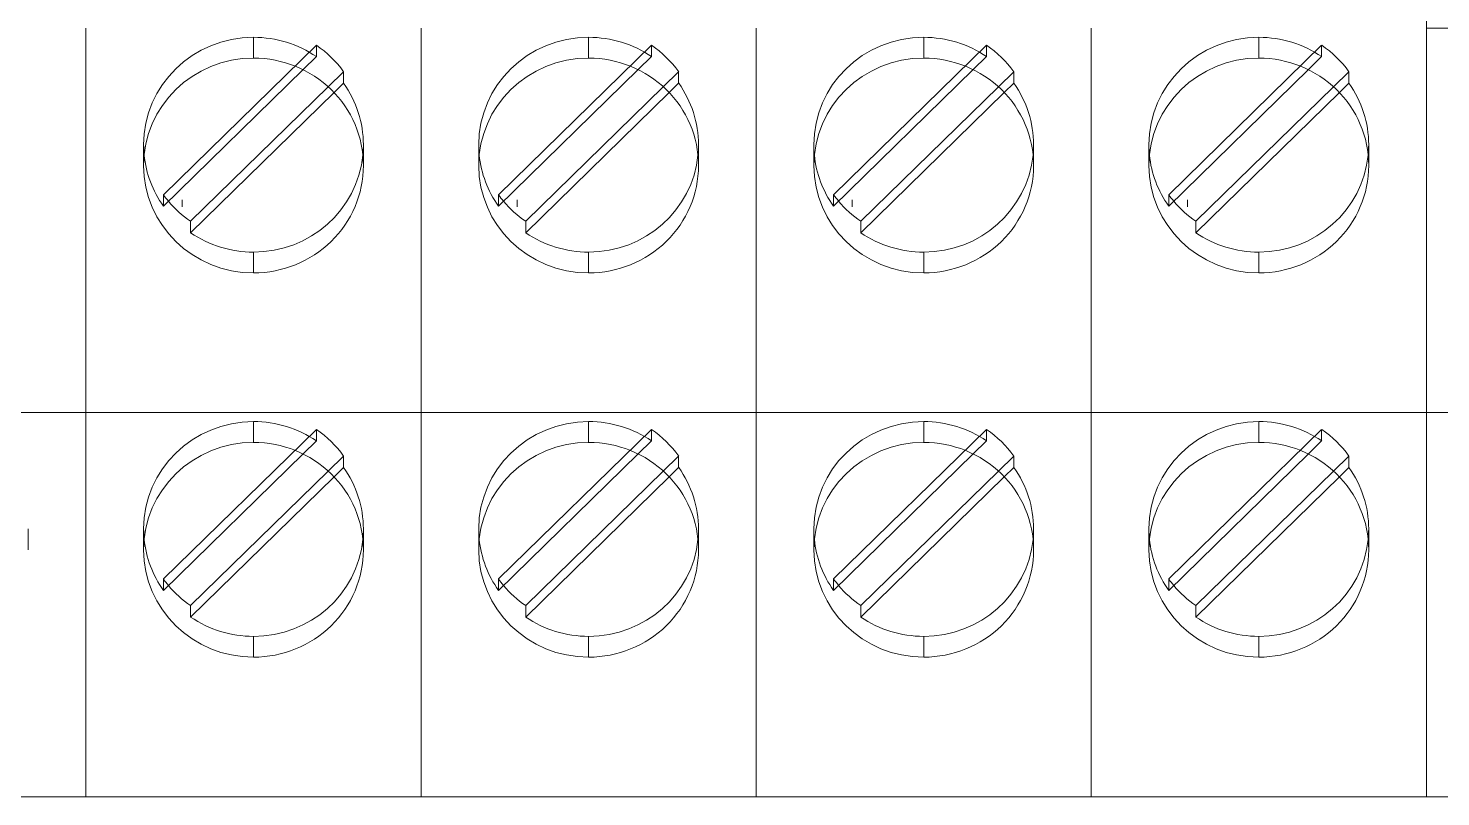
# Model space of a CAD drawing. Header units: millimetres. Extents: x 1359 to 3577, y 1336 to 3557.
# Drawn here: x 1996.11 to 2021.83, y 2516.67 to 2530.67 of the extents above; entities that cross this region are included whole.
import ezdxf

# ---------------------------------------------------------------- set-up
doc = ezdxf.new("R2010")
doc.units = ezdxf.units.MM
doc.layers.add('000-PI-Oprema', color=30, linetype='Continuous', lineweight=5)

msp = doc.modelspace()

# ---------------------------------------------------------------- linework, layer by layer
at = {"layer": '000-PI-Oprema', "color": 0, "linetype": 'ByBlock', "lineweight": 0}
for p, q in [((2021.565, 2530.672), (2021.565, 2535.672)), ((2021.565, 2530.672), (2021.565, 2535.672)), ((1997.165, 2530.127), (1997.165, 2530.672)), ((1997.165, 2530.127), (1997.165, 2530.672)), ((1997.165, 2530.127), (1997.165, 2530.672)), ((1997.165, 2530.127), (1997.165, 2530.672)), ((2003.265, 2530.127), (2003.265, 2530.672)), ((2003.265, 2530.127), (2003.265, 2530.672)), ((2003.265, 2530.127), (2003.265, 2530.672)), ((2003.265, 2530.127), (2003.265, 2530.672)), ((2009.365, 2530.127), (2009.365, 2530.672)), ((2009.365, 2530.127), (2009.365, 2530.672)), ((2009.365, 2530.127), (2009.365, 2530.672)), ((2009.365, 2530.127), (2009.365, 2530.672)), ((2015.465, 2530.127), (2015.465, 2530.672)), ((2015.465, 2530.127), (2015.465, 2530.672)), ((2015.465, 2530.127), (2015.465, 2530.672)), ((2015.465, 2530.127), (2015.465, 2530.672)), ((2021.565, 2530.127), (2021.565, 2530.672)), ((2021.565, 2530.127), (2021.565, 2530.672)), ((2021.565, 2530.127), (2021.565, 2530.672)), ((2021.565, 2530.672), (2021.565, 2530.672)), ((2027.665, 2530.672), (2021.565, 2530.672)), ((2021.565, 2530.127), (2021.565, 2530.672)), ((2021.565, 2530.672), (2021.565, 2530.672)), ((2000.215, 2530.507), (2000.215, 2530.127)), ((2006.315, 2530.507), (2006.315, 2530.127)), ((2012.415, 2530.507), (2012.415, 2530.127)), ((2018.515, 2530.507), (2018.515, 2530.127)), ((1997.165, 2523.672), (1997.165, 2530.127)), ((1997.165, 2523.672), (1997.165, 2530.127)), ((1997.165, 2523.672), (1997.165, 2530.127)), ((1997.165, 2523.672), (1997.165, 2530.127)), ((1998.575, 2527.639), (2001.359, 2530.362)), ((2001.117, 2529.917), (2001.359, 2530.155)), ((2001.359, 2530.362), (2001.359, 2530.155)), ((2003.265, 2523.672), (2003.265, 2530.127)), ((2003.265, 2523.672), (2003.265, 2530.127)), ((2003.265, 2523.672), (2003.265, 2530.127)), ((2003.265, 2523.672), (2003.265, 2530.127)), ((2004.675, 2527.639), (2007.459, 2530.362)), ((2007.217, 2529.917), (2007.459, 2530.155)), ((2007.459, 2530.362), (2007.459, 2530.155)), ((2009.365, 2523.672), (2009.365, 2530.127)), ((2009.365, 2523.672), (2009.365, 2530.127)), ((2009.365, 2523.672), (2009.365, 2530.127)), ((2009.365, 2523.672), (2009.365, 2530.127)), ((2010.775, 2527.639), (2013.559, 2530.362)), ((2013.317, 2529.917), (2013.559, 2530.155)), ((2013.559, 2530.362), (2013.559, 2530.155)), ((2015.465, 2523.672), (2015.465, 2530.127)), ((2015.465, 2523.672), (2015.465, 2530.127)), ((2015.465, 2523.672), (2015.465, 2530.127)), ((2015.465, 2523.672), (2015.465, 2530.127)), ((2016.875, 2527.639), (2019.659, 2530.362)), ((2019.417, 2529.917), (2019.659, 2530.155)), ((2019.659, 2530.362), (2019.659, 2530.155)), ((2021.565, 2523.672), (2021.565, 2530.127)), ((2021.565, 2523.672), (2021.565, 2530.127)), ((2021.565, 2523.672), (2021.565, 2530.127)), ((2021.565, 2523.672), (2021.565, 2530.127)), ((1998.575, 2527.431), (2001.117, 2529.917)), ((2001.854, 2529.878), (2001.575, 2529.605)), ((2001.854, 2529.878), (2001.854, 2529.67)), ((2004.675, 2527.431), (2007.217, 2529.917)), ((2007.954, 2529.878), (2007.675, 2529.605)), ((2007.954, 2529.878), (2007.954, 2529.67)), ((2010.775, 2527.431), (2013.317, 2529.917)), ((2014.054, 2529.878), (2013.775, 2529.605)), ((2014.054, 2529.878), (2014.054, 2529.67)), ((2016.875, 2527.431), (2019.417, 2529.917)), ((2020.154, 2529.878), (2019.875, 2529.605)), ((2020.154, 2529.878), (2020.154, 2529.67)), ((2001.575, 2529.605), (1999.07, 2527.154)), ((2001.854, 2529.67), (2001.681, 2529.501)), ((2007.675, 2529.605), (2005.17, 2527.154)), ((2007.954, 2529.67), (2007.781, 2529.501)), ((2013.775, 2529.605), (2011.27, 2527.154)), ((2014.054, 2529.67), (2013.881, 2529.501)), ((2019.875, 2529.605), (2017.37, 2527.154)), ((2020.154, 2529.67), (2019.981, 2529.501)), ((2001.681, 2529.501), (1999.07, 2526.946)), ((2007.781, 2529.501), (2005.17, 2526.946)), ((2013.881, 2529.501), (2011.27, 2526.946)), ((2019.981, 2529.501), (2017.37, 2526.946)), ((1998.215, 2528.171), (1998.215, 2528.55)), ((2002.215, 2528.171), (2002.215, 2528.55)), ((2004.315, 2528.171), (2004.315, 2528.55)), ((2008.315, 2528.171), (2008.315, 2528.55)), ((2010.415, 2528.171), (2010.415, 2528.55)), ((2014.415, 2528.171), (2014.415, 2528.55)), ((2016.515, 2528.171), (2016.515, 2528.55)), ((2020.515, 2528.171), (2020.515, 2528.55)), ((1998.575, 2527.639), (1998.575, 2527.431)), ((1998.915, 2527.418), (1998.915, 2527.545)), ((2004.675, 2527.639), (2004.675, 2527.431)), ((2005.015, 2527.418), (2005.015, 2527.545)), ((2010.775, 2527.639), (2010.775, 2527.431)), ((2011.115, 2527.418), (2011.115, 2527.545)), ((2016.875, 2527.639), (2016.875, 2527.431)), ((2017.215, 2527.418), (2017.215, 2527.545)), ((1999.07, 2527.154), (1999.07, 2526.946)), ((2005.17, 2527.154), (2005.17, 2526.946)), ((2011.27, 2527.154), (2011.27, 2526.946)), ((2017.37, 2527.154), (2017.37, 2526.946)), ((2000.215, 2526.594), (2000.215, 2526.215)), ((2006.315, 2526.594), (2006.315, 2526.215)), ((2012.415, 2526.594), (2012.415, 2526.215)), ((2018.515, 2526.594), (2018.515, 2526.215)), ((1997.165, 2523.672), (1997.165, 2525.687)), ((1997.165, 2523.672), (1997.165, 2525.687)), ((2003.265, 2523.672), (2003.265, 2525.687)), ((2003.265, 2523.672), (2003.265, 2525.687)), ((2009.365, 2523.672), (2009.365, 2525.687)), ((2009.365, 2523.672), (2009.365, 2525.687)), ((2015.465, 2523.672), (2015.465, 2525.687)), ((2015.465, 2523.672), (2015.465, 2525.687)), ((2021.565, 2523.672), (2021.565, 2525.687)), ((2021.565, 2523.672), (2021.565, 2525.687)), ((1997.165, 2523.672), (1991.065, 2523.672)), ((1997.165, 2523.672), (1997.165, 2523.672)), ((1997.165, 2523.127), (1997.165, 2523.672)), ((1997.165, 2523.672), (1997.165, 2523.672)), ((1997.165, 2523.127), (1997.165, 2523.672)), ((1997.165, 2523.127), (1997.165, 2523.672)), ((1997.165, 2523.672), (1997.165, 2523.672)), ((2003.265, 2523.672), (1997.165, 2523.672)), ((1997.165, 2523.127), (1997.165, 2523.672)), ((1997.165, 2523.672), (1997.165, 2523.672)), ((2000.215, 2523.127), (2000.215, 2523.507)), ((2003.265, 2523.672), (2003.265, 2523.672)), ((2003.265, 2523.127), (2003.265, 2523.672)), ((2003.265, 2523.672), (2003.265, 2523.672)), ((2003.265, 2523.127), (2003.265, 2523.672)), ((2003.265, 2523.127), (2003.265, 2523.672)), ((2003.265, 2523.672), (2003.265, 2523.672)), ((2009.365, 2523.672), (2003.265, 2523.672)), ((2003.265, 2523.127), (2003.265, 2523.672)), ((2003.265, 2523.672), (2003.265, 2523.672)), ((2006.315, 2523.127), (2006.315, 2523.507)), ((2009.365, 2523.672), (2009.365, 2523.672)), ((2009.365, 2523.127), (2009.365, 2523.672)), ((2009.365, 2523.672), (2009.365, 2523.672)), ((2009.365, 2523.127), (2009.365, 2523.672)), ((2009.365, 2523.127), (2009.365, 2523.672)), ((2009.365, 2523.672), (2009.365, 2523.672)), ((2015.465, 2523.672), (2009.365, 2523.672)), ((2009.365, 2523.127), (2009.365, 2523.672)), ((2009.365, 2523.672), (2009.365, 2523.672)), ((2012.415, 2523.127), (2012.415, 2523.507)), ((2015.465, 2523.672), (2015.465, 2523.672)), ((2015.465, 2523.127), (2015.465, 2523.672)), ((2015.465, 2523.672), (2015.465, 2523.672)), ((2015.465, 2523.127), (2015.465, 2523.672)), ((2015.465, 2523.127), (2015.465, 2523.672)), ((2015.465, 2523.672), (2015.465, 2523.672)), ((2021.565, 2523.672), (2015.465, 2523.672)), ((2015.465, 2523.127), (2015.465, 2523.672)), ((2015.465, 2523.672), (2015.465, 2523.672)), ((2018.515, 2523.127), (2018.515, 2523.507)), ((2021.565, 2523.672), (2021.565, 2523.672)), ((2021.565, 2523.127), (2021.565, 2523.672)), ((2021.565, 2523.672), (2021.565, 2523.672)), ((2021.565, 2523.127), (2021.565, 2523.672)), ((2021.565, 2523.127), (2021.565, 2523.672)), ((2021.565, 2523.672), (2021.565, 2523.672)), ((2027.665, 2523.672), (2021.565, 2523.672)), ((2021.565, 2523.127), (2021.565, 2523.672)), ((2021.565, 2523.672), (2021.565, 2523.672)), ((1998.575, 2520.639), (2001.359, 2523.362)), ((2001.359, 2523.155), (2001.359, 2523.362)), ((2004.675, 2520.639), (2007.459, 2523.362)), ((2007.459, 2523.155), (2007.459, 2523.362)), ((2010.775, 2520.639), (2013.559, 2523.362)), ((2013.559, 2523.155), (2013.559, 2523.362)), ((2016.875, 2520.639), (2019.659, 2523.362)), ((2019.659, 2523.155), (2019.659, 2523.362)), ((1997.165, 2516.672), (1997.165, 2523.127)), ((1997.165, 2516.672), (1997.165, 2523.127)), ((1997.165, 2516.672), (1997.165, 2523.127)), ((1997.165, 2516.672), (1997.165, 2523.127)), ((2001.117, 2522.917), (1998.575, 2520.431)), ((2001.359, 2523.155), (2001.117, 2522.917)), ((2003.265, 2516.672), (2003.265, 2523.127)), ((2003.265, 2516.672), (2003.265, 2523.127)), ((2003.265, 2516.672), (2003.265, 2523.127)), ((2003.265, 2516.672), (2003.265, 2523.127)), ((2007.217, 2522.917), (2004.675, 2520.431)), ((2007.459, 2523.155), (2007.217, 2522.917)), ((2009.365, 2516.672), (2009.365, 2523.127)), ((2009.365, 2516.672), (2009.365, 2523.127)), ((2009.365, 2516.672), (2009.365, 2523.127)), ((2009.365, 2516.672), (2009.365, 2523.127)), ((2013.317, 2522.917), (2010.775, 2520.431)), ((2013.559, 2523.155), (2013.317, 2522.917)), ((2015.465, 2516.672), (2015.465, 2523.127)), ((2015.465, 2516.672), (2015.465, 2523.127)), ((2015.465, 2516.672), (2015.465, 2523.127)), ((2015.465, 2516.672), (2015.465, 2523.127)), ((2019.417, 2522.917), (2016.875, 2520.431)), ((2019.659, 2523.155), (2019.417, 2522.917)), ((2021.565, 2516.672), (2021.565, 2523.127)), ((2021.565, 2516.672), (2021.565, 2523.127)), ((2021.565, 2516.672), (2021.565, 2523.127)), ((2021.565, 2516.672), (2021.565, 2523.127)), ((2001.854, 2522.878), (2001.575, 2522.605)), ((2001.681, 2522.501), (2001.854, 2522.67)), ((2001.854, 2522.67), (2001.854, 2522.878)), ((2007.954, 2522.878), (2007.675, 2522.605)), ((2007.781, 2522.501), (2007.954, 2522.67)), ((2007.954, 2522.67), (2007.954, 2522.878)), ((2014.054, 2522.878), (2013.775, 2522.605)), ((2013.881, 2522.501), (2014.054, 2522.67)), ((2014.054, 2522.67), (2014.054, 2522.878)), ((2020.154, 2522.878), (2019.875, 2522.605)), ((2019.981, 2522.501), (2020.154, 2522.67)), ((2020.154, 2522.67), (2020.154, 2522.878)), ((2001.575, 2522.605), (1999.07, 2520.154)), ((1999.07, 2519.946), (2001.681, 2522.501)), ((2007.675, 2522.605), (2005.17, 2520.154)), ((2005.17, 2519.946), (2007.781, 2522.501)), ((2013.775, 2522.605), (2011.27, 2520.154)), ((2011.27, 2519.946), (2013.881, 2522.501)), ((2019.875, 2522.605), (2017.37, 2520.154)), ((2017.37, 2519.946), (2019.981, 2522.501)), ((1996.115, 2521.55), (1996.115, 2521.171)), ((1998.215, 2521.55), (1998.215, 2521.171)), ((2002.215, 2521.55), (2002.215, 2521.171)), ((2004.315, 2521.55), (2004.315, 2521.171)), ((2008.315, 2521.55), (2008.315, 2521.171)), ((2010.415, 2521.55), (2010.415, 2521.171)), ((2014.415, 2521.55), (2014.415, 2521.171)), ((2016.515, 2521.55), (2016.515, 2521.171)), ((2020.515, 2521.55), (2020.515, 2521.171)), ((1998.575, 2520.431), (1998.575, 2520.639)), ((2004.675, 2520.431), (2004.675, 2520.639)), ((2010.775, 2520.431), (2010.775, 2520.639)), ((2016.875, 2520.431), (2016.875, 2520.639)), ((1999.07, 2519.946), (1999.07, 2520.154)), ((2005.17, 2519.946), (2005.17, 2520.154)), ((2011.27, 2519.946), (2011.27, 2520.154)), ((2017.37, 2519.946), (2017.37, 2520.154)), ((2000.215, 2519.215), (2000.215, 2519.594)), ((2006.315, 2519.215), (2006.315, 2519.594)), ((2012.415, 2519.215), (2012.415, 2519.594)), ((2018.515, 2519.215), (2018.515, 2519.594)), ((1997.165, 2516.672), (1991.065, 2516.672)), ((1997.165, 2516.672), (1991.065, 2516.672)), ((1997.165, 2516.672), (1997.165, 2516.672)), ((1997.165, 2516.672), (1997.165, 2516.672)), ((1997.165, 2516.672), (1997.165, 2516.672)), ((1997.165, 2516.672), (1997.165, 2516.672)), ((1997.165, 2516.672), (1997.165, 2516.672)), ((1997.165, 2516.672), (1997.165, 2516.672)), ((2003.265, 2516.672), (1997.165, 2516.672)), ((1997.165, 2516.672), (1997.165, 2516.672)), ((1997.165, 2516.672), (1997.165, 2516.672)), ((2003.265, 2516.672), (1997.165, 2516.672)), ((2003.265, 2516.672), (2003.265, 2516.672)), ((2003.265, 2516.672), (2003.265, 2516.672)), ((2003.265, 2516.672), (2003.265, 2516.672)), ((2003.265, 2516.672), (2003.265, 2516.672)), ((2003.265, 2516.672), (2003.265, 2516.672)), ((2003.265, 2516.672), (2003.265, 2516.672)), ((2009.365, 2516.672), (2003.265, 2516.672)), ((2003.265, 2516.672), (2003.265, 2516.672)), ((2003.265, 2516.672), (2003.265, 2516.672)), ((2009.365, 2516.672), (2003.265, 2516.672)), ((2009.365, 2516.672), (2009.365, 2516.672)), ((2009.365, 2516.672), (2009.365, 2516.672)), ((2009.365, 2516.672), (2009.365, 2516.672)), ((2009.365, 2516.672), (2009.365, 2516.672)), ((2009.365, 2516.672), (2009.365, 2516.672)), ((2009.365, 2516.672), (2009.365, 2516.672)), ((2015.465, 2516.672), (2009.365, 2516.672)), ((2009.365, 2516.672), (2009.365, 2516.672)), ((2009.365, 2516.672), (2009.365, 2516.672)), ((2015.465, 2516.672), (2009.365, 2516.672)), ((2015.465, 2516.672), (2015.465, 2516.672)), ((2015.465, 2516.672), (2015.465, 2516.672)), ((2015.465, 2516.672), (2015.465, 2516.672)), ((2015.465, 2516.672), (2015.465, 2516.672)), ((2015.465, 2516.672), (2015.465, 2516.672)), ((2015.465, 2516.672), (2015.465, 2516.672)), ((2021.565, 2516.672), (2015.465, 2516.672)), ((2015.465, 2516.672), (2015.465, 2516.672)), ((2015.465, 2516.672), (2015.465, 2516.672)), ((2021.565, 2516.672), (2015.465, 2516.672)), ((2021.565, 2516.672), (2021.565, 2516.672)), ((2021.565, 2516.672), (2021.565, 2516.672)), ((2021.565, 2516.672), (2021.565, 2516.672)), ((2021.565, 2516.672), (2021.565, 2516.672)), ((2021.565, 2516.672), (2021.565, 2516.672)), ((2021.565, 2516.672), (2021.565, 2516.672)), ((2027.665, 2516.672), (2021.565, 2516.672)), ((2021.565, 2516.672), (2021.565, 2516.672)), ((2021.565, 2516.672), (2021.565, 2516.672)), ((2027.665, 2516.672), (2021.565, 2516.672))]:
    msp.add_line(p, q, dxfattribs=at)
for centre, start_param, end_param in [((2000.215, 2528.55), -1.570796, 0), ((2000.215, 2528.55), -2.180289, -1.570796), ((2006.315, 2528.55), -1.570796, 0), ((2006.315, 2528.55), -2.180289, -1.570796), ((2012.415, 2528.55), -1.570796, 0), ((2012.415, 2528.55), -2.180289, -1.570796), ((2018.515, 2528.55), -1.570796, 0), ((2018.515, 2528.55), -2.180289, -1.570796), ((2000.215, 2528.171), -1.570796, 0), ((2000.215, 2528.171), -3.141593, -1.570796), ((2000.215, 2528.758), -2.5321, -2.180289), ((2006.315, 2528.171), -1.570796, 0), ((2006.315, 2528.171), -3.141593, -1.570796), ((2006.315, 2528.758), -2.5321, -2.180289), ((2012.415, 2528.171), -1.570796, 0), ((2012.415, 2528.171), -3.141593, -1.570796), ((2012.415, 2528.758), -2.5321, -2.180289), ((2018.515, 2528.171), -1.570796, 0), ((2018.515, 2528.171), -3.141593, -1.570796), ((2018.515, 2528.758), -2.5321, -2.180289), ((2000.215, 2528.55), 3.141593, 3.751085), ((2006.315, 2528.55), 3.141593, 3.751085), ((2012.415, 2528.55), 3.141593, 3.751085), ((2018.515, 2528.55), 3.141593, 3.751085), ((2000.215, 2528.55), 0, 0.097132), ((2000.215, 2528.55), 0.097132, 0.609492), ((2000.215, 2528.55), 1.570796, 3.044461), ((2000.215, 2528.55), 3.044461, 3.141593), ((2006.315, 2528.55), 0, 0.097132), ((2006.315, 2528.55), 0.097132, 0.609492), ((2006.315, 2528.55), 1.570796, 3.044461), ((2006.315, 2528.55), 3.044461, 3.141593), ((2012.415, 2528.55), 0, 0.097132), ((2012.415, 2528.55), 0.097132, 0.609492), ((2012.415, 2528.55), 1.570796, 3.044461), ((2012.415, 2528.55), 3.044461, 3.141593), ((2018.515, 2528.55), 0, 0.097132), ((2018.515, 2528.55), 0.097132, 0.609492), ((2018.515, 2528.55), 1.570796, 3.044461), ((2018.515, 2528.55), 3.044461, 3.141593), ((2000.215, 2528.171), 0, 1.570796), ((2000.215, 2528.171), 1.570796, 3.141593), ((2006.315, 2528.171), 0, 1.570796), ((2006.315, 2528.171), 1.570796, 3.141593), ((2012.415, 2528.171), 0, 1.570796), ((2012.415, 2528.171), 1.570796, 3.141593), ((2018.515, 2528.171), 0, 1.570796), ((2018.515, 2528.171), 1.570796, 3.141593), ((2000.215, 2528.758), 0.609492, 0.685382), ((2006.315, 2528.758), 0.609492, 0.685382), ((2012.415, 2528.758), 0.609492, 0.685382), ((2018.515, 2528.758), 0.609492, 0.685382), ((2000.215, 2528.758), 0.685382, 0.961304), ((2006.315, 2528.758), 0.685382, 0.961304), ((2012.415, 2528.758), 0.685382, 0.961304), ((2018.515, 2528.758), 0.685382, 0.961304), ((2000.215, 2528.55), 0.961304, 1.570796), ((2006.315, 2528.55), 0.961304, 1.570796), ((2012.415, 2528.55), 0.961304, 1.570796), ((2018.515, 2528.55), 0.961304, 1.570796), ((2000.215, 2521.55), -1.570796, 0), ((2000.215, 2521.55), -2.180289, -1.570796), ((2006.315, 2521.55), -1.570796, 0), ((2006.315, 2521.55), -2.180289, -1.570796), ((2012.415, 2521.55), -1.570796, 0), ((2012.415, 2521.55), -2.180289, -1.570796), ((2018.515, 2521.55), -1.570796, 0), ((2018.515, 2521.55), -2.180289, -1.570796), ((2000.215, 2521.758), -2.5321, -2.180289), ((2006.315, 2521.758), -2.5321, -2.180289), ((2012.415, 2521.758), -2.5321, -2.180289), ((2018.515, 2521.758), -2.5321, -2.180289), ((2000.215, 2521.171), -1.570796, 0), ((2000.215, 2521.171), -3.141593, -1.570796), ((2006.315, 2521.171), -1.570796, 0), ((2006.315, 2521.171), -3.141593, -1.570796), ((2012.415, 2521.171), -1.570796, 0), ((2012.415, 2521.171), -3.141593, -1.570796), ((2018.515, 2521.171), -1.570796, 0), ((2018.515, 2521.171), -3.141593, -1.570796), ((2000.215, 2521.55), -3.141593, -2.5321), ((2006.315, 2521.55), -3.141593, -2.5321), ((2012.415, 2521.55), -3.141593, -2.5321), ((2018.515, 2521.55), -3.141593, -2.5321), ((2000.215, 2521.55), 0, 0.097132), ((2000.215, 2521.55), 3.044461, 3.141593), ((2006.315, 2521.55), 0, 0.097132), ((2006.315, 2521.55), 3.044461, 3.141593), ((2012.415, 2521.55), 0, 0.097132), ((2012.415, 2521.55), 3.044461, 3.141593), ((2018.515, 2521.55), 0, 0.097132), ((2018.515, 2521.55), 3.044461, 3.141593), ((2000.215, 2521.171), 0, 1.570796), ((2000.215, 2521.55), 0.097132, 0.609492), ((2000.215, 2521.55), 1.570796, 3.044461), ((2000.215, 2521.171), 1.570796, 3.141593), ((2006.315, 2521.171), 0, 1.570796), ((2006.315, 2521.55), 0.097132, 0.609492), ((2006.315, 2521.55), 1.570796, 3.044461), ((2006.315, 2521.171), 1.570796, 3.141593), ((2012.415, 2521.171), 0, 1.570796), ((2012.415, 2521.55), 0.097132, 0.609492), ((2012.415, 2521.55), 1.570796, 3.044461), ((2012.415, 2521.171), 1.570796, 3.141593), ((2018.515, 2521.171), 0, 1.570796), ((2018.515, 2521.55), 0.097132, 0.609492), ((2018.515, 2521.55), 1.570796, 3.044461), ((2018.515, 2521.171), 1.570796, 3.141593), ((2000.215, 2521.758), 0.609492, 0.685382), ((2006.315, 2521.758), 0.609492, 0.685382), ((2012.415, 2521.758), 0.609492, 0.685382), ((2018.515, 2521.758), 0.609492, 0.685382), ((2000.215, 2521.758), 0.685382, 0.961304), ((2006.315, 2521.758), 0.685382, 0.961304), ((2012.415, 2521.758), 0.685382, 0.961304), ((2018.515, 2521.758), 0.685382, 0.961304), ((2000.215, 2521.55), 0.961304, 1.570796), ((2006.315, 2521.55), 0.961304, 1.570796), ((2012.415, 2521.55), 0.961304, 1.570796), ((2018.515, 2521.55), 0.961304, 1.570796)]:
    msp.add_ellipse(centre, major_axis=(-2, 0), ratio=0.978148, start_param=start_param, end_param=end_param, dxfattribs=at)

doc.saveas('drawing.dxf')
